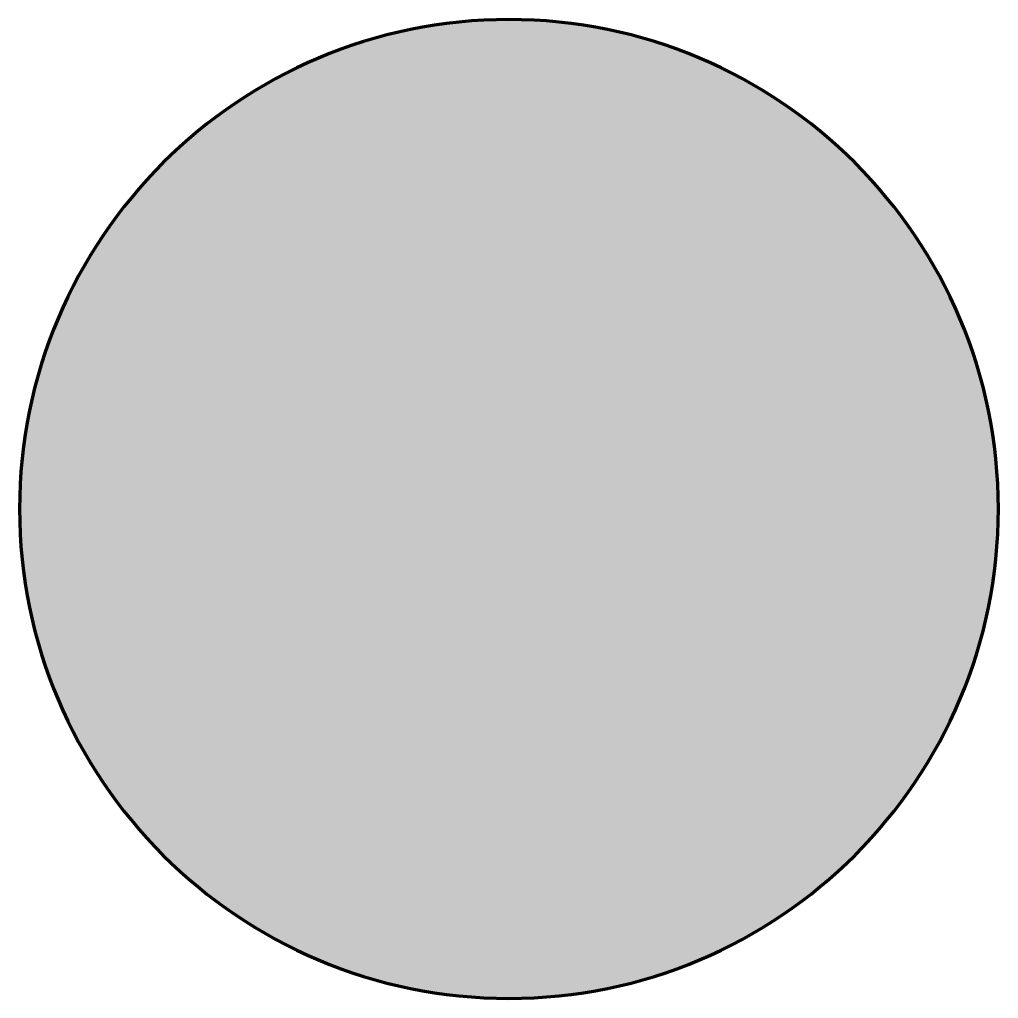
# Model space of a CAD drawing. Header units: inches. Extents: x 12.4 to 62.4, y -57.8 to -7.8.
import ezdxf

# ---------------------------------------------------------------- set-up
doc = ezdxf.new("R2010")
doc.units = ezdxf.units.IN
doc.header["$MEASUREMENT"] = 0
doc.layers.add('レイヤー 1', color=7, linetype='Continuous')

msp = doc.modelspace()

# ---------------------------------------------------------------- hatches: boundary and pattern name
at = {"layer": 'レイヤー 1', "true_color": 0xfefefe}
h = msp.add_hatch(color=7, dxfattribs=at)
h.dxf.hatch_style = 2
edge = h.paths.add_edge_path()
edge.add_spline(control_points=[(62.434, -32.796), (62.434, -46.604), (51.241, -57.796), (37.434, -57.796), (23.627, -57.796), (12.434, -46.604), (12.434, -32.796), (12.434, -18.989), (23.627, -7.796), (37.434, -7.796), (51.241, -7.796), (62.434, -18.989), (62.434, -32.796)], knot_values=[0, 0, 0, 0, 1, 1, 1, 2, 2, 2, 3, 3, 3, 4, 4, 4, 4], degree=3, periodic=1)

# ---------------------------------------------------------------- linework, layer by layer
at = {"layer": 'レイヤー 1', "color": 179, "lineweight": 100, "true_color": 0x221814}
msp.add_open_spline([(62.434, -32.796), (62.434, -46.604), (51.241, -57.796), (37.434, -57.796), (23.627, -57.796), (12.434, -46.604), (12.434, -32.796), (12.434, -18.989), (23.627, -7.796), (37.434, -7.796), (51.241, -7.796), (62.434, -18.989), (62.434, -32.796)], degree=3, knots=[0, 0, 0, 0, 1, 1, 1, 2, 2, 2, 3, 3, 3, 4, 4, 4, 4], dxfattribs=at)

doc.saveas('drawing.dxf')
